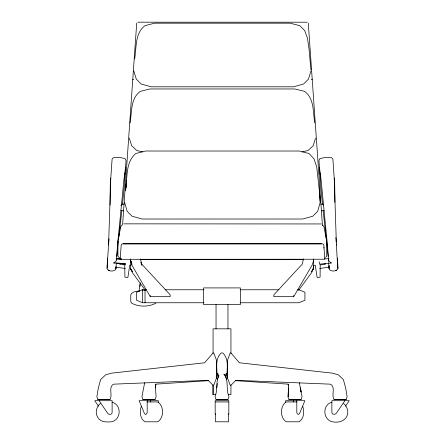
<?xml version="1.0" encoding="UTF-8"?>
<svg xmlns="http://www.w3.org/2000/svg" width="444" height="444" viewBox="0 0 444 444"><rect width="100%" height="100%" fill="white"/><g stroke="black" fill="none" stroke-linecap="round" stroke-linejoin="round"><path stroke-width="0.67" d="M213.059 353.246L213.059 328.832L230.941 328.832L230.941 353.285M110.084 205.045L110.251 185.953L112.082 159.352L112.426 158.519L113.553 157.681L119.342 157.387L121.057 157.714L125.003 158.586L126.052 160.323L124.215 186.93L122.505 204.162M108.58 244.999L110.772 178.111M107.664 258.108L107.182 269.114C109.152 271.467 113.298 271.739 115.551 269.68L116.017 268.132L116.339 262.759M116.5 260.079L116.583 258.735M106.96 268.243L109.013 238.833M116.256 259.546L116.145 261.155L113.67 262.953L125.613 263.958L121.689 263.531M116.567 258.974L117.499 245.626L123.993 179.065L125.541 167.643M119.936 262.97L119.825 264.524L124.781 264.868L124.908 277.223L127.883 277.433L129.731 265.218L130.969 265.301M120.185 259.379L121.201 244.827L122.194 243.834L322.799 243.834L323.793 244.827L324.808 259.379M122.588 224.986L136.708 23.099M116.75 256.343L118.271 241.447M224.681 375.147L223.893 374.048C229.137 380.219 225.652 389.482 228.954 396.62L227.961 399.6L216.039 399.6L215.046 396.62C217.91 390.026 215.556 381.868 218.942 375.696M121.889 210.367L118.875 236.907M116.067 266.772L115.873 268.87L115.629 267.96M125.502 190.748L126.296 183.305L125.508 190.643C127.7 178.177 125.069 162.51 135.82 153.513L145.51 151.021L299.334 151.021L309.024 153.513L313.914 158.697L316.711 166.872L319.336 190.598L320.18 202.481L317.693 211.316L312.804 216.206L302.802 219.009L142.041 219.009L132.04 216.206L127.151 211.316L124.664 202.481M126.44 181.951L126.584 180.597L126.44 181.935M134.643 58.913C136.602 47.636 134.793 33.394 144.96 25.669L154.651 23.182L290.099 23.182L299.789 25.669L304.678 30.542L307.47 38.09L309.03 49.029L310.944 69.819M130.075 122.91C131.973 112.149 130.37 98.418 140.387 91.32L150.078 88.961L294.766 88.961L304.456 91.32C314.474 98.407 312.848 112.116 314.768 122.866M216.783 387.928L217.283 383.633M225.746 377.394L226.274 373.271L225.741 375.846M313.575 265.534L313.014 269.486L311.588 271.539L313.575 268.542L313.575 258.941M140.01 284.521L139.016 291.797M303.53 258.869L302.131 264.285L273.848 294.805L273.848 296.675L293.712 296.675L312.065 265.229L313.575 260.828M144.672 382.706L141.941 396.62L142.951 399.6L155.095 399.6L156.105 396.62L155.322 385.825L155.472 384.876L155.383 387.928L155.322 385.825L156.011 384.221M141.297 406.282C139.533 411.433 139.854 418.77 145.027 421.8L157.748 421.8C164.158 417.737 164.158 405.999 157.748 401.937L147.075 401.937M324.009 247.957L323.97 247.402M310.944 71.029L308.458 79.143L303.568 84.016L293.567 86.808L151.176 86.808L141.181 84.016L136.291 79.143L133.805 71.029M315.612 138.056L313.125 145.765L308.236 150.399L302.236 151.987M313.575 267.982L311.588 272.655L298.584 290.404M293.168 401.903L293.7 400.693M226.335 379.72L227.067 378.077C226.335 369.652 229.764 359.535 222.783 352.958L221.217 352.958C214.213 359.512 217.699 369.674 216.938 378.077L217.665 379.72M344.91 400.693L336.219 413.42L334.671 414.352L332.806 414.041L332.184 413.42L331.879 412.487L331.879 400.693L349.256 400.693L345.476 406.227M140.582 282.872L140.01 283.666L140.01 286.558M121.884 225.141L120.74 226.679L117.91 241.181L117.91 256.077L119.059 257.52L120.402 258.314M325.591 257.52L326.734 256.077L326.734 241.181L323.909 226.679L322.766 225.141M100.327 403.485C96.27 406.854 94.85 412.926 97.847 417.454C100.649 422.399 106.582 422.139 111.505 421.8C121.323 419.769 121.861 404.662 112.071 402.192M120.824 205.467L122.1 204.179M328.654 262.759L328.976 268.132L329.442 269.68C331.696 271.739 335.842 271.467 337.812 269.114L336.347 244.067M235.942 380.28L230.947 385.237L230.242 385.237L227.511 378.077L227.511 360.117L230.242 352.958L230.947 352.958L239.383 362.776L332.406 373.154L338.3 374.786L343.373 379.581L345.654 387.928L347.119 396.62L346.109 399.6L334.043 399.6C331.313 395.121 335.153 389.083 331.729 385.004L330.136 384.154L235.453 380.28M324.736 258.336L323.743 259.235L121.251 259.313L120.257 258.336M155.883 303.18C148.696 307.076 138.872 307.076 131.679 303.18L130.769 301.604L130.769 294.86L131.679 293.284L133.905 291.952L139.072 290.831M331.929 402.192C322.139 404.662 322.677 419.769 332.495 421.8C338.889 423.176 346.337 420.823 347.708 413.73C348.301 409.84 346.559 406.055 343.673 403.485M335.431 270.712L336.818 270.107M146.409 289.76L142.541 289.743L136.58 292.257L136.58 300.255L142.541 302.753L203.968 302.753M123.204 243.812L321.428 243.812M319.702 268.448L329.492 267.116M328.738 259.546L328.849 261.155L331.324 262.953L319.397 264.191L319.242 261.827M113.67 262.953L115.151 262.815M321.528 210.828L324.192 210.639M132.756 79.604L133.749 79.532M313.403 265.346L315.262 265.218L317.11 277.433L320.085 277.223L320.213 264.868L325.169 264.524L325.075 263.181M320.834 204.229L322.749 204.101M155.589 384.154L208.658 380.647M208.547 380.28L113.869 384.154L112.271 385.004C108.847 389.083 112.687 395.121 109.957 399.6L97.891 399.6L96.881 396.62L98.346 387.928L100.627 379.581L105.7 374.786L111.594 373.154L204.617 362.776L213.053 352.958L213.758 352.958L216.483 360.117L216.483 378.077L213.758 385.237L213.053 385.237L208.058 380.28M324.37 258.885L329.026 258.702M137.701 22.2L307.292 22.2M123.798 223.848L321.423 223.948M140.287 259.574L303.319 259.574M165.135 289.76L203.968 289.76M240.032 289.76L278.865 289.76M297.591 289.76L298.973 289.76L304.934 292.257L304.934 300.255L298.973 302.753L240.032 302.753M142.541 290.143L145.027 290.143M130.425 260.828L131.935 264.285L130.991 261.116L131.935 265.229L150.288 296.675L170.152 296.675L170.152 294.805L141.869 264.285L140.926 262.232L141.869 265.229L140.471 258.869M205.611 304.601L203.624 304.601L203.624 287.912L240.376 287.912L240.376 304.601L238.389 304.601M206.11 304.601L237.89 304.601M213.053 385.237L213.059 394.633L215.679 394.633M228.321 394.633L230.941 394.633L230.941 384.987M97.847 399.45L109.951 399.45M142.851 399.45L154.956 399.45M216.1 399.45L227.9 399.45M289.044 399.45L301.149 399.45M334.049 399.45L346.154 399.45M215.484 401.937L228.516 401.937M296.925 401.937L286.252 401.937C279.842 405.999 279.842 417.737 286.252 421.8L298.973 421.8C304.146 418.77 304.467 411.433 302.703 406.282M116.55 258.797L121.251 258.946L116.633 258.758M116.55 258.819L121.245 259.024M122.244 204.101L124.159 204.229M235.342 380.647L288.4 384.154M311.244 79.532L312.237 79.604M120.801 210.639L123.465 210.828M330.336 262.859L331.324 262.953M117.765 263.103L120.38 263.386M117.111 263.076L125.597 264.191M115.379 267.116L125.291 268.448M142.613 151.987L136.608 150.399L131.718 145.765L129.232 138.056M108.175 270.107L109.563 270.712M322.893 204.179L323.743 205.034M145.416 290.404L132.412 272.655L130.425 268.542L130.425 258.941M99.09 400.693L107.781 413.42L108.397 414.041L110.262 414.352A2.242 2.115 45 0 0 112.121 412.487L112.121 400.693L94.744 400.693L98.524 406.227M320.218 174.187L319.858 173.421L320.191 174.198M150.3 400.693L150.832 401.903M287.99 384.221L288.678 385.825L288.528 384.876L288.323 396.62L288.617 387.928L287.895 396.62L288.905 399.6L301.049 399.6L302.059 396.62L299.328 382.706M337.668 267.377L338.034 268.243L337.329 258.108M218.259 375.846L217.727 373.271L218.265 377.394M319.452 167.643L321.001 179.065L327.494 245.626L328.427 258.974M328.86 266.156L329.121 268.87M322.488 204.162L320.773 186.93L318.942 160.323L319.991 158.586L325.652 157.387L331.44 157.681L332.567 158.519L332.906 159.352L334.743 185.953L334.887 202.32M323.104 210.367L328.244 256.343M319.341 190.648L320.18 201.582M335.886 237.534L336.208 242.091M329.148 265.401L329.215 266.411M308.286 23.099L322.455 225.669M328.41 258.735L328.571 261.416M334.221 178.111L336.413 244.999M296.803 400.693L296.803 412.487L297.425 414.041L298.668 414.352L299.595 413.42L304.873 400.693L285.631 400.693L285.631 402.658M293.712 295.426L293.712 296.675M228.827 414.352L228.827 400.693L215.174 400.693L215.174 414.352M228.516 413.73L228.516 421.8L215.484 421.8L215.484 413.73M227.961 304.601L227.961 328.832M216.039 304.601L216.039 328.832M213.059 384.976L213.059 394.633M158.369 402.658L158.369 400.693L139.127 400.693L144.405 413.42L145.332 414.352L146.576 414.041L147.197 412.487L147.197 400.693M150.288 295.426L150.288 296.675M145.027 289.76L145.027 302.753M142.541 289.76L142.541 302.753M125.136 173.421L124.803 174.198L125.136 173.421M132.412 271.539L130.425 268.542L132.412 271.539M300.999 391.941L300.46 387.928L301.01 391.941"/></g></svg>
